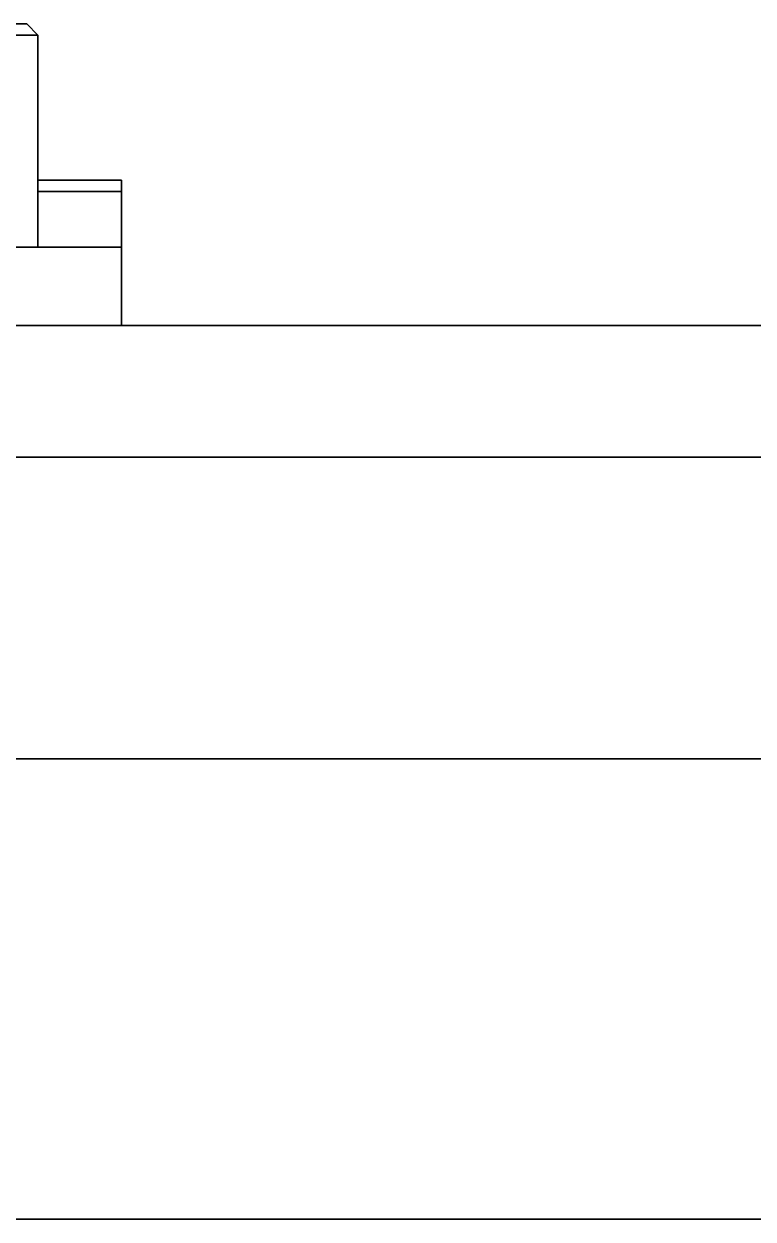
# Model space of a CAD drawing. Extents: x 468 to 804, y 295 to 621.
# Drawn here: x 596.43 to 602.96, y 372.56 to 383.26 of the extents above; entities that cross this region are included whole.
import ezdxf

# ---------------------------------------------------------------- set-up
doc = ezdxf.new("R2010")
doc.units = 0

msp = doc.modelspace()

# ---------------------------------------------------------------- linework, layer by layer
at = {"color": 7, "lineweight": 35, "ltscale": 0.235001}
msp.add_line((587.056, 383.256), (596.456, 383.256), dxfattribs=at)
msp.add_line((587.056, 383.256), (596.456, 383.256), dxfattribs=at)
at = {"color": 7, "lineweight": 35, "ltscale": 0.003535}
msp.add_line((596.456, 383.256), (596.556, 383.156), dxfattribs=at)
msp.add_line((596.456, 383.256), (596.556, 383.156), dxfattribs=at)
at = {"color": 7, "lineweight": 35, "ltscale": 0.239999}
msp.add_line((596.556, 383.156), (586.956, 383.156), dxfattribs=at)
msp.add_line((596.556, 383.156), (586.956, 383.156), dxfattribs=at)
at = {"color": 7, "lineweight": 35, "ltscale": 0.0475}
msp.add_line((596.556, 383.156), (596.556, 381.256), dxfattribs=at)
msp.add_line((596.556, 383.156), (596.556, 381.256), dxfattribs=at)
at = {"color": 7, "lineweight": 35, "ltscale": 0.01875}
for p, q in [((597.306, 381.856), (596.556, 381.856)), ((597.306, 381.856), (596.556, 381.856)), ((597.306, 381.756), (596.556, 381.756)), ((597.306, 381.756), (596.556, 381.756))]:
    msp.add_line(p, q, dxfattribs=at)
at = {"color": 7, "lineweight": 35, "ltscale": 0.0025}
msp.add_line((597.306, 381.856), (597.306, 381.756), dxfattribs=at)
msp.add_line((597.306, 381.856), (597.306, 381.756), dxfattribs=at)
at = {"color": 7, "lineweight": 35, "ltscale": 0.0125}
msp.add_line((597.306, 381.756), (597.306, 381.256), dxfattribs=at)
msp.add_line((597.306, 381.756), (597.306, 381.256), dxfattribs=at)
at = {"color": 7, "lineweight": 35, "ltscale": 0.277499}
msp.add_line((597.306, 381.256), (586.206, 381.256), dxfattribs=at)
msp.add_line((597.306, 381.256), (586.206, 381.256), dxfattribs=at)
at = {"color": 7, "lineweight": 35, "ltscale": 0.0175}
msp.add_line((597.306, 380.556), (597.306, 381.256), dxfattribs=at)
msp.add_line((597.306, 380.556), (597.306, 381.256), dxfattribs=at)
at = {"color": 7, "lineweight": 35}
for p, q in [((585.256, 380.556), (606.256, 380.556)), ((585.256, 379.376), (606.256, 379.376))]:
    msp.add_line(p, q, dxfattribs=at)
at = {"color": 7, "lineweight": 35, "ltscale": 0.4625}
for p, q in [((587.306, 376.676), (605.806, 376.676)), ((587.306, 372.556), (605.806, 372.556))]:
    msp.add_line(p, q, dxfattribs=at)

doc.saveas('drawing.dxf')
